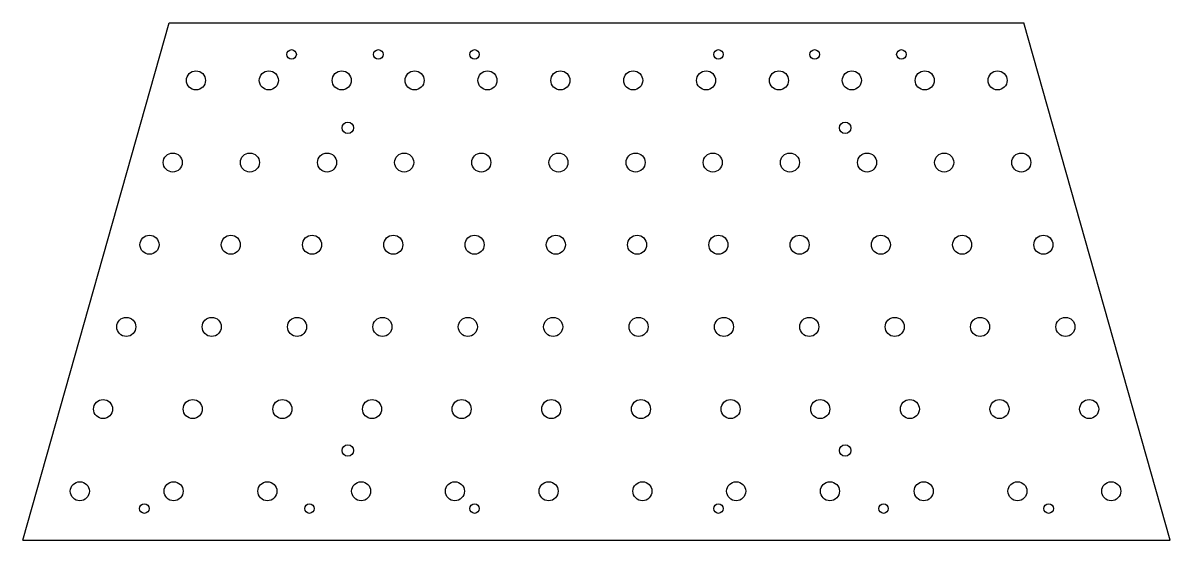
# Model space of a CAD drawing. Extents: x -37.6 to 37.6, y -13.2 to 20.7.
import ezdxf

# ---------------------------------------------------------------- set-up
doc = ezdxf.new("R2010")
doc.units = 0
doc.header["$MEASUREMENT"] = 0
doc.layers.add('VISIBLE', color=7, linetype='CONTINUOUS')

msp = doc.modelspace()

# ---------------------------------------------------------------- linework, layer by layer
at = {"layer": 'VISIBLE'}
for p, q in [((-37.621, -13.213), (-28.035, 20.699)), ((-28.035, 20.699), (28.035, 20.699)), ((37.621, -13.213), (28.035, 20.699)), ((-37.621, -13.213), (37.621, -13.213))]:
    msp.add_line(p, q, dxfattribs=at)
for centre, radius in [((-20, 18.636), 0.313), ((-14.309, 18.636), 0.312), ((-8, 18.636), 0.313), ((8, 18.636), 0.313), ((14.309, 18.636), 0.312), ((20, 18.636), 0.313), ((-26.272, 16.932), 0.625), ((-21.492, 16.932), 0.625), ((-16.712, 16.932), 0.625), ((-11.932, 16.932), 0.625), ((-7.152, 16.932), 0.625), ((-2.372, 16.932), 0.625), ((2.408, 16.932), 0.625), ((7.188, 16.932), 0.625), ((11.968, 16.932), 0.625), ((16.748, 16.932), 0.625), ((21.528, 16.932), 0.625), ((26.308, 16.932), 0.625), ((-16.307, 13.824), 0.375), ((16.307, 13.824), 0.375), ((-27.795, 11.544), 0.625), ((-22.735, 11.544), 0.625), ((-17.675, 11.544), 0.625), ((-12.615, 11.544), 0.625), ((-7.555, 11.544), 0.625), ((-2.495, 11.544), 0.625), ((2.565, 11.544), 0.625), ((7.625, 11.544), 0.625), ((12.685, 11.544), 0.625), ((17.745, 11.544), 0.625), ((22.805, 11.544), 0.625), ((27.865, 11.544), 0.625), ((-29.318, 6.155), 0.625), ((-23.988, 6.155), 0.625), ((-18.658, 6.155), 0.625), ((-13.328, 6.155), 0.625), ((-7.998, 6.155), 0.625), ((-2.668, 6.155), 0.625), ((2.662, 6.155), 0.625), ((7.992, 6.155), 0.625), ((13.322, 6.155), 0.625), ((18.652, 6.155), 0.625), ((23.982, 6.155), 0.625), ((29.312, 6.155), 0.625), ((-30.841, 0.766), 0.625), ((-25.241, 0.766), 0.625), ((-19.641, 0.766), 0.625), ((-14.041, 0.766), 0.625), ((-8.441, 0.766), 0.625), ((-2.841, 0.766), 0.625), ((2.759, 0.766), 0.625), ((8.359, 0.766), 0.625), ((13.959, 0.766), 0.625), ((19.559, 0.766), 0.625), ((25.159, 0.766), 0.625), ((30.759, 0.766), 0.625), ((-32.365, -4.623), 0.625), ((-26.485, -4.623), 0.625), ((-20.605, -4.623), 0.625), ((-14.725, -4.623), 0.625), ((-8.845, -4.623), 0.625), ((-2.965, -4.623), 0.625), ((2.915, -4.623), 0.625), ((8.795, -4.623), 0.625), ((14.675, -4.623), 0.625), ((20.555, -4.623), 0.625), ((26.435, -4.623), 0.625), ((32.315, -4.623), 0.625), ((-16.307, -7.338), 0.375), ((16.307, -7.338), 0.375), ((-33.888, -10.012), 0.625), ((-27.738, -10.012), 0.625), ((-21.588, -10.012), 0.625), ((-15.438, -10.012), 0.625), ((-9.288, -10.012), 0.625), ((-3.138, -10.012), 0.625), ((3.012, -10.012), 0.625), ((9.162, -10.012), 0.625), ((15.312, -10.012), 0.625), ((21.462, -10.012), 0.625), ((27.612, -10.012), 0.625), ((33.762, -10.012), 0.625), ((-29.656, -11.15), 0.313), ((-18.828, -11.15), 0.312), ((-8, -11.15), 0.313), ((8, -11.15), 0.313), ((18.828, -11.15), 0.312), ((29.656, -11.15), 0.313)]:
    msp.add_circle(centre, radius, dxfattribs=at)

doc.saveas('drawing.dxf')
